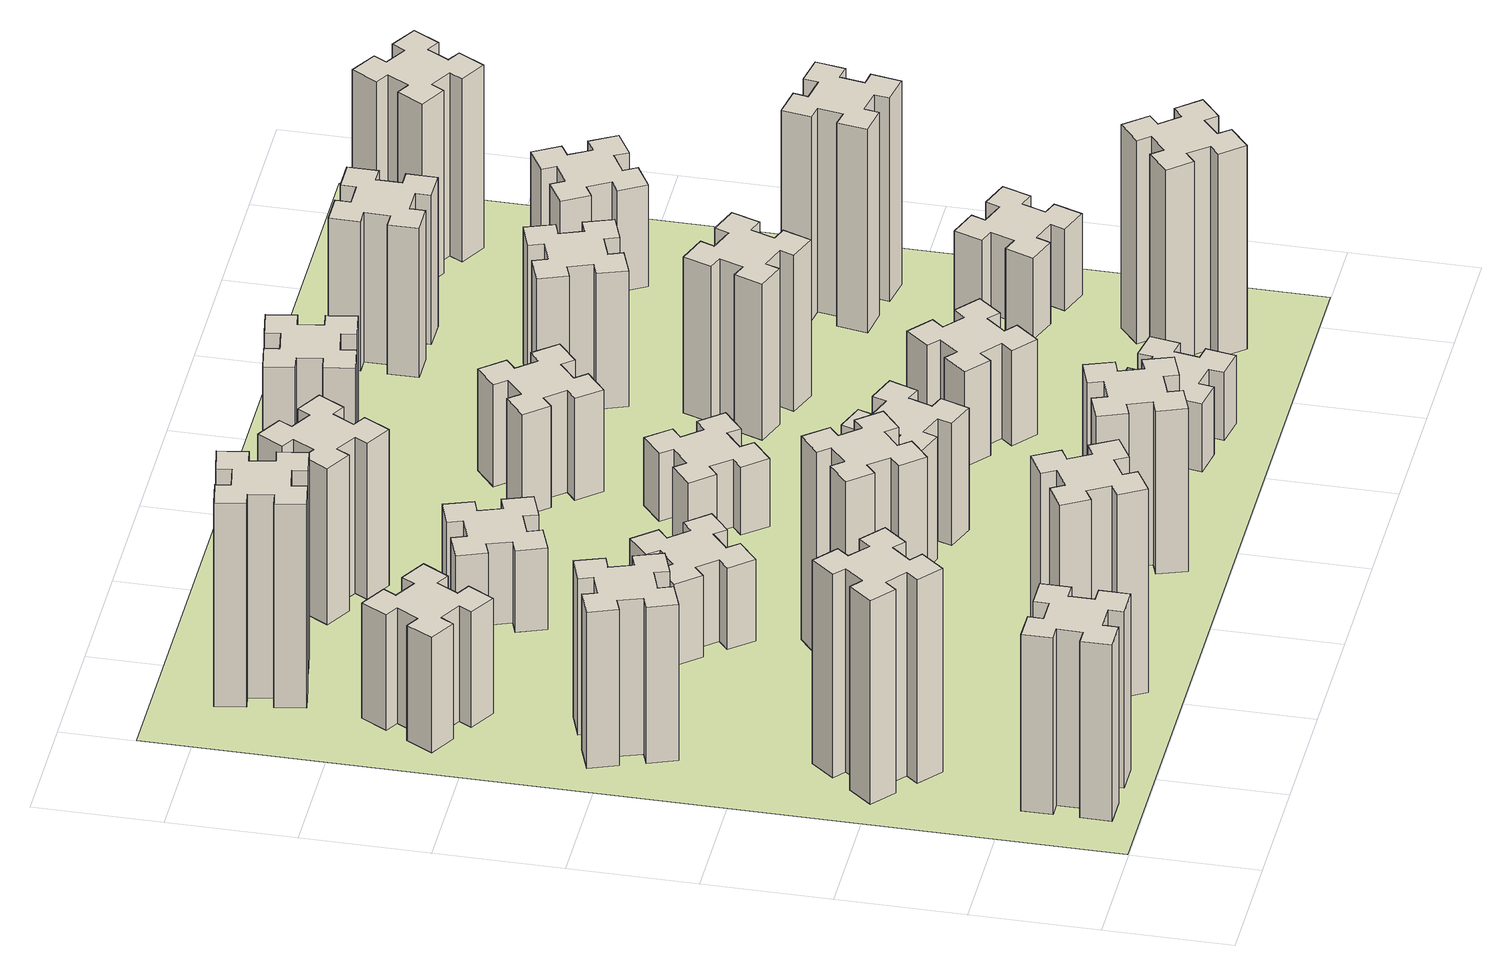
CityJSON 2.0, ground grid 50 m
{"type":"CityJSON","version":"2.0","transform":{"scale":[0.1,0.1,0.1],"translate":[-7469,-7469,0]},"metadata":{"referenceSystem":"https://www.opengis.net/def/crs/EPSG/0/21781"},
"CityObjects":{
"building1":{"type":"Building","attributes":{"class":"1000","function":"1000","usage":"1000","yearOfConstruction":2016,"roofType":"1000","measuredHeight":78,"storeysAboveGround":30,"storeysBelowGround":0},"geometry":[{"type":"Solid","lod":"1","boundaries":[[[[0,1,2,3,4,5,6,7,8,9,10,11,12,13,14,15,16,17,18,19]],[[17,16,20,21]],[[16,15,22,20]],[[15,14,23,22]],[[14,13,24,23]],[[13,12,25,24]],[[12,11,26,25]],[[11,10,27,26]],[[10,9,28,27]],[[9,8,29,28]],[[8,7,30,29]],[[7,6,31,30]],[[6,5,32,31]],[[5,4,33,32]],[[4,3,34,33]],[[3,2,35,34]],[[2,1,36,35]],[[1,0,37,36]],[[0,19,38,37]],[[19,18,39,38]],[[18,17,21,39]],[[24,25,26,27,28,29,30,31,32,33,34,35,36,37,38,39,21,20,22,23]]]]}]},
"building2":{"type":"Building","attributes":{"class":"1000","function":"1000","usage":"1000","yearOfConstruction":2016,"roofType":"1000","measuredHeight":90,"storeysAboveGround":30,"storeysBelowGround":0},"geometry":[{"type":"Solid","lod":"1","boundaries":[[[[40,41,42,43,44,45,46,47,48,49,50,51,52,53,54,55,56,57,58,59]],[[57,56,60,61]],[[56,55,62,60]],[[55,54,63,62]],[[54,53,64,63]],[[53,52,65,64]],[[52,51,66,65]],[[51,50,67,66]],[[50,49,68,67]],[[49,48,69,68]],[[48,47,70,69]],[[47,46,71,70]],[[46,45,72,71]],[[45,44,73,72]],[[44,43,74,73]],[[43,42,75,74]],[[42,41,76,75]],[[41,40,77,76]],[[40,59,78,77]],[[59,58,79,78]],[[58,57,61,79]],[[64,65,66,67,68,69,70,71,72,73,74,75,76,77,78,79,61,60,62,63]]]]}]},
"building3":{"type":"Building","attributes":{"class":"1000","function":"1000","usage":"1000","yearOfConstruction":2016,"roofType":"1000","measuredHeight":69,"storeysAboveGround":30,"storeysBelowGround":0},"geometry":[{"type":"Solid","lod":"1","boundaries":[[[[80,81,82,83,84,85,86,87,88,89,90,91,92,93,94,95,96,97,98,99]],[[97,96,100,101]],[[96,95,102,100]],[[95,94,103,102]],[[94,93,104,103]],[[93,92,105,104]],[[92,91,106,105]],[[91,90,107,106]],[[90,89,108,107]],[[89,88,109,108]],[[88,87,110,109]],[[87,86,111,110]],[[86,85,112,111]],[[85,84,113,112]],[[84,83,114,113]],[[83,82,115,114]],[[82,81,116,115]],[[81,80,117,116]],[[80,99,118,117]],[[99,98,119,118]],[[98,97,101,119]],[[104,105,106,107,108,109,110,111,112,113,114,115,116,117,118,119,101,100,102,103]]]]}]},
"building4":{"type":"Building","attributes":{"class":"1000","function":"1000","usage":"1000","yearOfConstruction":2016,"roofType":"1000","measuredHeight":51,"storeysAboveGround":30,"storeysBelowGround":0},"geometry":[{"type":"Solid","lod":"1","boundaries":[[[[120,121,122,123,124,125,126,127,128,129,130,131,132,133,134,135,136,137,138,139]],[[137,136,140,141]],[[136,135,142,140]],[[135,134,143,142]],[[134,133,144,143]],[[133,132,145,144]],[[132,131,146,145]],[[131,130,147,146]],[[130,129,148,147]],[[129,128,149,148]],[[128,127,150,149]],[[127,126,151,150]],[[126,125,152,151]],[[125,124,153,152]],[[124,123,154,153]],[[123,122,155,154]],[[122,121,156,155]],[[121,120,157,156]],[[120,139,158,157]],[[139,138,159,158]],[[138,137,141,159]],[[144,145,146,147,148,149,150,151,152,153,154,155,156,157,158,159,141,140,142,143]]]]}]},
"building5":{"type":"Building","attributes":{"class":"1000","function":"1000","usage":"1000","yearOfConstruction":2016,"roofType":"1000","measuredHeight":90,"storeysAboveGround":30,"storeysBelowGround":0},"geometry":[{"type":"Solid","lod":"1","boundaries":[[[[160,161,162,163,164,165,166,167,168,169,170,171,172,173,174,175,176,177,178,179]],[[177,176,180,181]],[[176,175,182,180]],[[175,174,183,182]],[[174,173,184,183]],[[173,172,185,184]],[[172,171,186,185]],[[171,170,187,186]],[[170,169,188,187]],[[169,168,189,188]],[[168,167,190,189]],[[167,166,191,190]],[[166,165,192,191]],[[165,164,193,192]],[[164,163,194,193]],[[163,162,195,194]],[[162,161,196,195]],[[161,160,197,196]],[[160,179,198,197]],[[179,178,199,198]],[[178,177,181,199]],[[184,185,186,187,188,189,190,191,192,193,194,195,196,197,198,199,181,180,182,183]]]]}]},
"building6":{"type":"Building","attributes":{"class":"1000","function":"1000","usage":"1000","yearOfConstruction":2016,"roofType":"1000","measuredHeight":90,"storeysAboveGround":30,"storeysBelowGround":0},"geometry":[{"type":"Solid","lod":"1","boundaries":[[[[200,201,202,203,204,205,206,207,208,209,210,211,212,213,214,215,216,217,218,219]],[[217,216,220,221]],[[216,215,222,220]],[[215,214,223,222]],[[214,213,224,223]],[[213,212,225,224]],[[212,211,226,225]],[[211,210,227,226]],[[210,209,228,227]],[[209,208,229,228]],[[208,207,230,229]],[[207,206,231,230]],[[206,205,232,231]],[[205,204,233,232]],[[204,203,234,233]],[[203,202,235,234]],[[202,201,236,235]],[[201,200,237,236]],[[200,219,238,237]],[[219,218,239,238]],[[218,217,221,239]],[[224,225,226,227,228,229,230,231,232,233,234,235,236,237,238,239,221,220,222,223]]]]}]},
"building7":{"type":"Building","attributes":{"class":"1000","function":"1000","usage":"1000","yearOfConstruction":2016,"roofType":"1000","measuredHeight":90,"storeysAboveGround":30,"storeysBelowGround":0},"geometry":[{"type":"Solid","lod":"1","boundaries":[[[[240,241,242,243,244,245,246,247,248,249,250,251,252,253,254,255,256,257,258,259]],[[257,256,260,261]],[[256,255,262,260]],[[255,254,263,262]],[[254,253,264,263]],[[253,252,265,264]],[[252,251,266,265]],[[251,250,267,266]],[[250,249,268,267]],[[249,248,269,268]],[[248,247,270,269]],[[247,246,271,270]],[[246,245,272,271]],[[245,244,273,272]],[[244,243,274,273]],[[243,242,275,274]],[[242,241,276,275]],[[241,240,277,276]],[[240,259,278,277]],[[259,258,279,278]],[[258,257,261,279]],[[264,265,266,267,268,269,270,271,272,273,274,275,276,277,278,279,261,260,262,263]]]]}]},
"building8":{"type":"Building","attributes":{"class":"1000","function":"1000","usage":"1000","yearOfConstruction":2016,"roofType":"1000","measuredHeight":36,"storeysAboveGround":30,"storeysBelowGround":0},"geometry":[{"type":"Solid","lod":"1","boundaries":[[[[280,281,282,283,284,285,286,287,288,289,290,291,292,293,294,295,296,297,298,299]],[[297,296,300,301]],[[296,295,302,300]],[[295,294,303,302]],[[294,293,304,303]],[[293,292,305,304]],[[292,291,306,305]],[[291,290,307,306]],[[290,289,308,307]],[[289,288,309,308]],[[288,287,310,309]],[[287,286,311,310]],[[286,285,312,311]],[[285,284,313,312]],[[284,283,314,313]],[[283,282,315,314]],[[282,281,316,315]],[[281,280,317,316]],[[280,299,318,317]],[[299,298,319,318]],[[298,297,301,319]],[[304,305,306,307,308,309,310,311,312,313,314,315,316,317,318,319,301,300,302,303]]]]}]},
"building9":{"type":"Building","attributes":{"class":"1000","function":"1000","usage":"1000","yearOfConstruction":2016,"roofType":"1000","measuredHeight":36,"storeysAboveGround":30,"storeysBelowGround":0},"geometry":[{"type":"Solid","lod":"1","boundaries":[[[[320,321,322,323,324,325,326,327,328,329,330,331,332,333,334,335,336,337,338,339]],[[337,336,340,341]],[[336,335,342,340]],[[335,334,343,342]],[[334,333,344,343]],[[333,332,345,344]],[[332,331,346,345]],[[331,330,347,346]],[[330,329,348,347]],[[329,328,349,348]],[[328,327,350,349]],[[327,326,351,350]],[[326,325,352,351]],[[325,324,353,352]],[[324,323,354,353]],[[323,322,355,354]],[[322,321,356,355]],[[321,320,357,356]],[[320,339,358,357]],[[339,338,359,358]],[[338,337,341,359]],[[344,345,346,347,348,349,350,351,352,353,354,355,356,357,358,359,341,340,342,343]]]]}]},
"building10":{"type":"Building","attributes":{"class":"1000","function":"1000","usage":"1000","yearOfConstruction":2016,"roofType":"1000","measuredHeight":72,"storeysAboveGround":30,"storeysBelowGround":0},"geometry":[{"type":"Solid","lod":"1","boundaries":[[[[360,361,362,363,364,365,366,367,368,369,370,371,372,373,374,375,376,377,378,379]],[[377,376,380,381]],[[376,375,382,380]],[[375,374,383,382]],[[374,373,384,383]],[[373,372,385,384]],[[372,371,386,385]],[[371,370,387,386]],[[370,369,388,387]],[[369,368,389,388]],[[368,367,390,389]],[[367,366,391,390]],[[366,365,392,391]],[[365,364,393,392]],[[364,363,394,393]],[[363,362,395,394]],[[362,361,396,395]],[[361,360,397,396]],[[360,379,398,397]],[[379,378,399,398]],[[378,377,381,399]],[[384,385,386,387,388,389,390,391,392,393,394,395,396,397,398,399,381,380,382,383]]]]}]},
"building11":{"type":"Building","attributes":{"class":"1000","function":"1000","usage":"1000","yearOfConstruction":2016,"roofType":"1000","measuredHeight":69,"storeysAboveGround":30,"storeysBelowGround":0},"geometry":[{"type":"Solid","lod":"1","boundaries":[[[[400,401,402,403,404,405,406,407,408,409,410,411,412,413,414,415,416,417,418,419]],[[417,416,420,421]],[[416,415,422,420]],[[415,414,423,422]],[[414,413,424,423]],[[413,412,425,424]],[[412,411,426,425]],[[411,410,427,426]],[[410,409,428,427]],[[409,408,429,428]],[[408,407,430,429]],[[407,406,431,430]],[[406,405,432,431]],[[405,404,433,432]],[[404,403,434,433]],[[403,402,435,434]],[[402,401,436,435]],[[401,400,437,436]],[[400,419,438,437]],[[419,418,439,438]],[[418,417,421,439]],[[424,425,426,427,428,429,430,431,432,433,434,435,436,437,438,439,421,420,422,423]]]]}]},
"building12":{"type":"Building","attributes":{"class":"1000","function":"1000","usage":"1000","yearOfConstruction":2016,"roofType":"1000","measuredHeight":54,"storeysAboveGround":30,"storeysBelowGround":0},"geometry":[{"type":"Solid","lod":"1","boundaries":[[[[440,441,442,443,444,445,446,447,448,449,450,451,452,453,454,455,456,457,458,459]],[[457,456,460,461]],[[456,455,462,460]],[[455,454,463,462]],[[454,453,464,463]],[[453,452,465,464]],[[452,451,466,465]],[[451,450,467,466]],[[450,449,468,467]],[[449,448,469,468]],[[448,447,470,469]],[[447,446,471,470]],[[446,445,472,471]],[[445,444,473,472]],[[444,443,474,473]],[[443,442,475,474]],[[442,441,476,475]],[[441,440,477,476]],[[440,459,478,477]],[[459,458,479,478]],[[458,457,461,479]],[[464,465,466,467,468,469,470,471,472,473,474,475,476,477,478,479,461,460,462,463]]]]}]},
"building13":{"type":"Building","attributes":{"class":"1000","function":"1000","usage":"1000","yearOfConstruction":2016,"roofType":"1000","measuredHeight":30,"storeysAboveGround":30,"storeysBelowGround":0},"geometry":[{"type":"Solid","lod":"1","boundaries":[[[[480,481,482,483,484,485,486,487,488,489,490,491,492,493,494,495,496,497,498,499]],[[497,496,500,501]],[[496,495,502,500]],[[495,494,503,502]],[[494,493,504,503]],[[493,492,505,504]],[[492,491,506,505]],[[491,490,507,506]],[[490,489,508,507]],[[489,488,509,508]],[[488,487,510,509]],[[487,486,511,510]],[[486,485,512,511]],[[485,484,513,512]],[[484,483,514,513]],[[483,482,515,514]],[[482,481,516,515]],[[481,480,517,516]],[[480,499,518,517]],[[499,498,519,518]],[[498,497,501,519]],[[504,505,506,507,508,509,510,511,512,513,514,515,516,517,518,519,501,500,502,503]]]]}]},
"building14":{"type":"Building","attributes":{"class":"1000","function":"1000","usage":"1000","yearOfConstruction":2016,"roofType":"1000","measuredHeight":45,"storeysAboveGround":30,"storeysBelowGround":0},"geometry":[{"type":"Solid","lod":"1","boundaries":[[[[520,521,522,523,524,525,526,527,528,529,530,531,532,533,534,535,536,537,538,539]],[[537,536,540,541]],[[536,535,542,540]],[[535,534,543,542]],[[534,533,544,543]],[[533,532,545,544]],[[532,531,546,545]],[[531,530,547,546]],[[530,529,548,547]],[[529,528,549,548]],[[528,527,550,549]],[[527,526,551,550]],[[526,525,552,551]],[[525,524,553,552]],[[524,523,554,553]],[[523,522,555,554]],[[522,521,556,555]],[[521,520,557,556]],[[520,539,558,557]],[[539,538,559,558]],[[538,537,541,559]],[[544,545,546,547,548,549,550,551,552,553,554,555,556,557,558,559,541,540,542,543]]]]}]},
"building15":{"type":"Building","attributes":{"class":"1000","function":"1000","usage":"1000","yearOfConstruction":2016,"roofType":"1000","measuredHeight":30,"storeysAboveGround":30,"storeysBelowGround":0},"geometry":[{"type":"Solid","lod":"1","boundaries":[[[[560,561,562,563,564,565,566,567,568,569,570,571,572,573,574,575,576,577,578,579]],[[577,576,580,581]],[[576,575,582,580]],[[575,574,583,582]],[[574,573,584,583]],[[573,572,585,584]],[[572,571,586,585]],[[571,570,587,586]],[[570,569,588,587]],[[569,568,589,588]],[[568,567,590,589]],[[567,566,591,590]],[[566,565,592,591]],[[565,564,593,592]],[[564,563,594,593]],[[563,562,595,594]],[[562,561,596,595]],[[561,560,597,596]],[[560,579,598,597]],[[579,578,599,598]],[[578,577,581,599]],[[584,585,586,587,588,589,590,591,592,593,594,595,596,597,598,599,581,580,582,583]]]]}]},
"building16":{"type":"Building","attributes":{"class":"1000","function":"1000","usage":"1000","yearOfConstruction":2016,"roofType":"1000","measuredHeight":57,"storeysAboveGround":30,"storeysBelowGround":0},"geometry":[{"type":"Solid","lod":"1","boundaries":[[[[600,601,602,603,604,605,606,607,608,609,610,611,612,613,614,615,616,617,618,619]],[[617,616,620,621]],[[616,615,622,620]],[[615,614,623,622]],[[614,613,624,623]],[[613,612,625,624]],[[612,611,626,625]],[[611,610,627,626]],[[610,609,628,627]],[[609,608,629,628]],[[608,607,630,629]],[[607,606,631,630]],[[606,605,632,631]],[[605,604,633,632]],[[604,603,634,633]],[[603,602,635,634]],[[602,601,636,635]],[[601,600,637,636]],[[600,619,638,637]],[[619,618,639,638]],[[618,617,621,639]],[[624,625,626,627,628,629,630,631,632,633,634,635,636,637,638,639,621,620,622,623]]]]}]},
"building17":{"type":"Building","attributes":{"class":"1000","function":"1000","usage":"1000","yearOfConstruction":2016,"roofType":"1000","measuredHeight":42,"storeysAboveGround":30,"storeysBelowGround":0},"geometry":[{"type":"Solid","lod":"1","boundaries":[[[[640,641,642,643,644,645,646,647,648,649,650,651,652,653,654,655,656,657,658,659]],[[657,656,660,661]],[[656,655,662,660]],[[655,654,663,662]],[[654,653,664,663]],[[653,652,665,664]],[[652,651,666,665]],[[651,650,667,666]],[[650,649,668,667]],[[649,648,669,668]],[[648,647,670,669]],[[647,646,671,670]],[[646,645,672,671]],[[645,644,673,672]],[[644,643,674,673]],[[643,642,675,674]],[[642,641,676,675]],[[641,640,677,676]],[[640,659,678,677]],[[659,658,679,678]],[[658,657,661,679]],[[664,665,666,667,668,669,670,671,672,673,674,675,676,677,678,679,661,660,662,663]]]]}]},
"building18":{"type":"Building","attributes":{"class":"1000","function":"1000","usage":"1000","yearOfConstruction":2016,"roofType":"1000","measuredHeight":69,"storeysAboveGround":30,"storeysBelowGround":0},"geometry":[{"type":"Solid","lod":"1","boundaries":[[[[680,681,682,683,684,685,686,687,688,689,690,691,692,693,694,695,696,697,698,699]],[[697,696,700,701]],[[696,695,702,700]],[[695,694,703,702]],[[694,693,704,703]],[[693,692,705,704]],[[692,691,706,705]],[[691,690,707,706]],[[690,689,708,707]],[[689,688,709,708]],[[688,687,710,709]],[[687,686,711,710]],[[686,685,712,711]],[[685,684,713,712]],[[684,683,714,713]],[[683,682,715,714]],[[682,681,716,715]],[[681,680,717,716]],[[680,699,718,717]],[[699,698,719,718]],[[698,697,701,719]],[[704,705,706,707,708,709,710,711,712,713,714,715,716,717,718,719,701,700,702,703]]]]}]},
"building19":{"type":"Building","attributes":{"class":"1000","function":"1000","usage":"1000","yearOfConstruction":2016,"roofType":"1000","measuredHeight":60,"storeysAboveGround":30,"storeysBelowGround":0},"geometry":[{"type":"Solid","lod":"1","boundaries":[[[[720,721,722,723,724,725,726,727,728,729,730,731,732,733,734,735,736,737,738,739]],[[737,736,740,741]],[[736,735,742,740]],[[735,734,743,742]],[[734,733,744,743]],[[733,732,745,744]],[[732,731,746,745]],[[731,730,747,746]],[[730,729,748,747]],[[729,728,749,748]],[[728,727,750,749]],[[727,726,751,750]],[[726,725,752,751]],[[725,724,753,752]],[[724,723,754,753]],[[723,722,755,754]],[[722,721,756,755]],[[721,720,757,756]],[[720,739,758,757]],[[739,738,759,758]],[[738,737,741,759]],[[744,745,746,747,748,749,750,751,752,753,754,755,756,757,758,759,741,740,742,743]]]]}]},
"building20":{"type":"Building","attributes":{"class":"1000","function":"1000","usage":"1000","yearOfConstruction":2016,"roofType":"1000","measuredHeight":90,"storeysAboveGround":30,"storeysBelowGround":0},"geometry":[{"type":"Solid","lod":"1","boundaries":[[[[760,761,762,763,764,765,766,767,768,769,770,771,772,773,774,775,776,777,778,779]],[[777,776,780,781]],[[776,775,782,780]],[[775,774,783,782]],[[774,773,784,783]],[[773,772,785,784]],[[772,771,786,785]],[[771,770,787,786]],[[770,769,788,787]],[[769,768,789,788]],[[768,767,790,789]],[[767,766,791,790]],[[766,765,792,791]],[[765,764,793,792]],[[764,763,794,793]],[[763,762,795,794]],[[762,761,796,795]],[[761,760,797,796]],[[760,779,798,797]],[[779,778,799,798]],[[778,777,781,799]],[[784,785,786,787,788,789,790,791,792,793,794,795,796,797,798,799,781,780,782,783]]]]}]},
"building21":{"type":"Building","attributes":{"class":"1000","function":"1000","usage":"1000","yearOfConstruction":2016,"roofType":"1000","measuredHeight":66,"storeysAboveGround":30,"storeysBelowGround":0},"geometry":[{"type":"Solid","lod":"1","boundaries":[[[[800,801,802,803,804,805,806,807,808,809,810,811,812,813,814,815,816,817,818,819]],[[817,816,820,821]],[[816,815,822,820]],[[815,814,823,822]],[[814,813,824,823]],[[813,812,825,824]],[[812,811,826,825]],[[811,810,827,826]],[[810,809,828,827]],[[809,808,829,828]],[[808,807,830,829]],[[807,806,831,830]],[[806,805,832,831]],[[805,804,833,832]],[[804,803,834,833]],[[803,802,835,834]],[[802,801,836,835]],[[801,800,837,836]],[[800,819,838,837]],[[819,818,839,838]],[[818,817,821,839]],[[824,825,826,827,828,829,830,831,832,833,834,835,836,837,838,839,821,820,822,823]]]]}]},
"building22":{"type":"Building","attributes":{"class":"1000","function":"1000","usage":"1000","yearOfConstruction":2016,"roofType":"1000","measuredHeight":36,"storeysAboveGround":30,"storeysBelowGround":0},"geometry":[{"type":"Solid","lod":"1","boundaries":[[[[840,841,842,843,844,845,846,847,848,849,850,851,852,853,854,855,856,857,858,859]],[[857,856,860,861]],[[856,855,862,860]],[[855,854,863,862]],[[854,853,864,863]],[[853,852,865,864]],[[852,851,866,865]],[[851,850,867,866]],[[850,849,868,867]],[[849,848,869,868]],[[848,847,870,869]],[[847,846,871,870]],[[846,845,872,871]],[[845,844,873,872]],[[844,843,874,873]],[[843,842,875,874]],[[842,841,876,875]],[[841,840,877,876]],[[840,859,878,877]],[[859,858,879,878]],[[858,857,861,879]],[[864,865,866,867,868,869,870,871,872,873,874,875,876,877,878,879,861,860,862,863]]]]}]},
"building23":{"type":"Building","attributes":{"class":"1000","function":"1000","usage":"1000","yearOfConstruction":2016,"roofType":"1000","measuredHeight":90,"storeysAboveGround":30,"storeysBelowGround":0},"geometry":[{"type":"Solid","lod":"1","boundaries":[[[[880,881,882,883,884,885,886,887,888,889,890,891,892,893,894,895,896,897,898,899]],[[897,896,900,901]],[[896,895,902,900]],[[895,894,903,902]],[[894,893,904,903]],[[893,892,905,904]],[[892,891,906,905]],[[891,890,907,906]],[[890,889,908,907]],[[889,888,909,908]],[[888,887,910,909]],[[887,886,911,910]],[[886,885,912,911]],[[885,884,913,912]],[[884,883,914,913]],[[883,882,915,914]],[[882,881,916,915]],[[881,880,917,916]],[[880,899,918,917]],[[899,898,919,918]],[[898,897,901,919]],[[904,905,906,907,908,909,910,911,912,913,914,915,916,917,918,919,901,900,902,903]]]]}]},
"building24":{"type":"Building","attributes":{"class":"1000","function":"1000","usage":"1000","yearOfConstruction":2016,"roofType":"1000","measuredHeight":45,"storeysAboveGround":30,"storeysBelowGround":0},"geometry":[{"type":"Solid","lod":"1","boundaries":[[[[920,921,922,923,924,925,926,927,928,929,930,931,932,933,934,935,936,937,938,939]],[[937,936,940,941]],[[936,935,942,940]],[[935,934,943,942]],[[934,933,944,943]],[[933,932,945,944]],[[932,931,946,945]],[[931,930,947,946]],[[930,929,948,947]],[[929,928,949,948]],[[928,927,950,949]],[[927,926,951,950]],[[926,925,952,951]],[[925,924,953,952]],[[924,923,954,953]],[[923,922,955,954]],[[922,921,956,955]],[[921,920,957,956]],[[920,939,958,957]],[[939,938,959,958]],[[938,937,941,959]],[[944,945,946,947,948,949,950,951,952,953,954,955,956,957,958,959,941,940,942,943]]]]}]},
"building25":{"type":"Building","attributes":{"class":"1000","function":"1000","usage":"1000","yearOfConstruction":2016,"roofType":"1000","measuredHeight":81,"storeysAboveGround":30,"storeysBelowGround":0},"geometry":[{"type":"Solid","lod":"1","boundaries":[[[[960,961,962,963,964,965,966,967,968,969,970,971,972,973,974,975,976,977,978,979]],[[977,976,980,981]],[[976,975,982,980]],[[975,974,983,982]],[[974,973,984,983]],[[973,972,985,984]],[[972,971,986,985]],[[971,970,987,986]],[[970,969,988,987]],[[969,968,989,988]],[[968,967,990,989]],[[967,966,991,990]],[[966,965,992,991]],[[965,964,993,992]],[[964,963,994,993]],[[963,962,995,994]],[[962,961,996,995]],[[961,960,997,996]],[[960,979,998,997]],[[979,978,999,998]],[[978,977,981,999]],[[984,985,986,987,988,989,990,991,992,993,994,995,996,997,998,999,981,980,982,983]]]]}]},
"landuse1":{"type":"LandUse","attributes":{"name":"plot1","function":"1010"},"geometry":[{"type":"MultiSurface","lod":"1","boundaries":[[[1000,1001,1002,1003]]]}]}
},
"vertices":[
[265,325,0],[265,225,0],[205,225,0],[205,105,0],[325,105,0],[325,165,0],[425,165,0],[425,105,0],[545,105,0],[545,225,0],[485,225,0],[485,325,0],[545,325,0],[545,445,0],[425,445,0],[425,385,0],[325,385,0],[325,445,0],[205,445,0],[205,325,0],[325,385,780],[325,445,780],[425,385,780],[425,445,780],[545,445,780],[545,325,780],[485,325,780],[485,225,780],[545,225,780],[545,105,780],[425,105,780],[425,165,780],[325,165,780],[325,105,780],[205,105,780],[205,225,780],[265,225,780],[265,325,780],[205,325,780],[205,445,780],
[484,1067,0],[408,1132,0],[446,1178,0],[354,1255,0],[277,1163,0],[323,1124,0],[259,1048,0],[213,1086,0],[136,994,0],[228,917,0],[266,963,0],[343,899,0],[304,853,0],[396,776,0],[473,868,0],[427,906,0],[492,983,0],[538,944,0],[615,1036,0],[523,1113,0],[492,983,900],[538,944,900],[427,906,900],[473,868,900],[396,776,900],[304,853,900],[343,899,900],[266,963,900],[228,917,900],[136,994,900],[213,1086,900],[259,1048,900],[323,1124,900],[277,1163,900],[354,1255,900],[446,1178,900],[408,1132,900],[484,1067,900],[523,1113,900],[615,1036,900],
[366,1835,0],[460,1869,0],[480,1813,0],[593,1854,0],[552,1967,0],[496,1946,0],[462,2040,0],[518,2060,0],[477,2173,0],[364,2132,0],[385,2076,0],[291,2042,0],[270,2098,0],[157,2057,0],[199,1944,0],[255,1965,0],[289,1871,0],[233,1850,0],[274,1737,0],[387,1779,0],[289,1871,690],[233,1850,690],[255,1965,690],[199,1944,690],[157,2057,690],[270,2098,690],[291,2042,690],[385,2076,690],[364,2132,690],[477,2173,690],[518,2060,690],[462,2040,690],[496,1946,690],[552,1967,690],[593,1854,690],[480,1813,690],[460,1869,690],[366,1835,690],[387,1779,690],[274,1737,690],
[277,2625,0],[364,2575,0],[334,2523,0],[438,2463,0],[498,2567,0],[446,2597,0],[496,2684,0],[548,2654,0],[608,2758,0],[504,2818,0],[474,2766,0],[387,2816,0],[417,2868,0],[313,2928,0],[253,2824,0],[305,2794,0],[255,2707,0],[203,2737,0],[143,2633,0],[247,2573,0],[255,2707,510],[203,2737,510],[305,2794,510],[253,2824,510],[313,2928,510],[417,2868,510],[387,2816,510],[474,2766,510],[504,2818,510],[608,2758,510],[548,2654,510],[496,2684,510],[446,2597,510],[498,2567,510],[438,2463,510],[334,2523,510],[364,2575,510],[277,2625,510],[247,2573,510],[143,2633,510],
[1127,255,0],[1214,305,0],[1244,253,0],[1348,313,0],[1288,417,0],[1236,387,0],[1186,474,0],[1238,504,0],[1178,608,0],[1074,548,0],[1104,496,0],[1017,446,0],[987,498,0],[883,438,0],[943,334,0],[995,364,0],[1045,277,0],[993,247,0],[1053,143,0],[1157,203,0],[1045,277,900],[993,247,900],[995,364,900],[943,334,900],[883,438,900],[987,498,900],[1017,446,900],[1104,496,900],[1074,548,900],[1178,608,900],[1238,504,900],[1186,474,900],[1236,387,900],[1288,417,900],[1348,313,900],[1244,253,900],[1214,305,900],[1127,255,900],[1157,203,900],[1053,143,900],
[592,3305,0],[575,3404,0],[634,3414,0],[613,3532,0],[495,3511,0],[505,3452,0],[407,3435,0],[397,3494,0],[278,3473,0],[299,3355,0],[358,3365,0],[376,3267,0],[317,3257,0],[337,3138,0],[456,3159,0],[445,3218,0],[544,3236,0],[554,3177,0],[672,3197,0],[651,3316,0],[544,3236,900],[554,3177,900],[445,3218,900],[456,3159,900],[337,3138,900],[317,3257,900],[376,3267,900],[358,3365,900],[299,3355,900],[278,3473,900],[397,3494,900],[407,3435,900],[505,3452,900],[495,3511,900],[613,3532,900],[634,3414,900],[575,3404,900],[592,3305,900],[651,3316,900],[672,3197,900],
[1083,1332,0],[1006,1267,0],[968,1313,0],[876,1236,0],[953,1144,0],[999,1183,0],[1063,1106,0],[1017,1068,0],[1094,976,0],[1186,1053,0],[1148,1099,0],[1224,1163,0],[1263,1117,0],[1355,1194,0],[1278,1286,0],[1232,1248,0],[1167,1324,0],[1213,1363,0],[1136,1455,0],[1044,1378,0],[1167,1324,900],[1213,1363,900],[1232,1248,900],[1278,1286,900],[1355,1194,900],[1263,1117,900],[1224,1163,900],[1148,1099,900],[1186,1053,900],[1094,976,900],[1017,1068,900],[1063,1106,900],[999,1183,900],[953,1144,900],[876,1236,900],[968,1313,900],[1006,1267,900],[1083,1332,900],[1044,1378,900],[1136,1455,900],
[1083,1972,0],[1006,1907,0],[968,1953,0],[876,1876,0],[953,1784,0],[999,1823,0],[1063,1746,0],[1017,1708,0],[1094,1616,0],[1186,1693,0],[1148,1739,0],[1224,1803,0],[1263,1757,0],[1355,1834,0],[1278,1926,0],[1232,1888,0],[1167,1964,0],[1213,2003,0],[1136,2095,0],[1044,2018,0],[1167,1964,360],[1213,2003,360],[1232,1888,360],[1278,1926,360],[1355,1834,360],[1263,1757,360],[1224,1803,360],[1148,1739,360],[1186,1693,360],[1094,1616,360],[1017,1708,360],[1063,1746,360],[999,1823,360],[953,1784,360],[876,1876,360],[968,1953,360],[1006,1907,360],[1083,1972,360],[1044,2018,360],[1136,2095,360],
[1125,2716,0],[1031,2682,0],[1010,2738,0],[897,2697,0],[939,2584,0],[995,2605,0],[1029,2511,0],[973,2490,0],[1014,2377,0],[1127,2419,0],[1106,2475,0],[1200,2509,0],[1220,2453,0],[1333,2494,0],[1292,2607,0],[1236,2586,0],[1202,2680,0],[1258,2700,0],[1217,2813,0],[1104,2772,0],[1202,2680,360],[1258,2700,360],[1236,2586,360],[1292,2607,360],[1333,2494,360],[1220,2453,360],[1200,2509,360],[1106,2475,360],[1127,2419,360],[1014,2377,360],[973,2490,360],[1029,2511,360],[995,2605,360],[939,2584,360],[897,2697,360],[1010,2738,360],[1031,2682,360],[1125,2716,360],[1104,2772,360],[1217,2813,360],
[1965,496,0],[1871,462,0],[1850,518,0],[1737,477,0],[1779,364,0],[1835,385,0],[1869,291,0],[1813,270,0],[1854,157,0],[1967,199,0],[1946,255,0],[2040,289,0],[2060,233,0],[2173,274,0],[2132,387,0],[2076,366,0],[2042,460,0],[2098,480,0],[2057,593,0],[1944,552,0],[2042,460,720],[2098,480,720],[2076,366,720],[2132,387,720],[2173,274,720],[2060,233,720],[2040,289,720],[1946,255,720],[1967,199,720],[1854,157,720],[1813,270,720],[1869,291,720],[1835,385,720],[1779,364,720],[1737,477,720],[1850,518,720],[1871,462,720],[1965,496,720],[1944,552,720],[2057,593,720],
[1186,3137,0],[1236,3224,0],[1288,3194,0],[1348,3298,0],[1244,3358,0],[1214,3306,0],[1127,3356,0],[1157,3408,0],[1053,3468,0],[993,3364,0],[1045,3334,0],[995,3247,0],[943,3277,0],[883,3173,0],[987,3113,0],[1017,3165,0],[1104,3115,0],[1074,3063,0],[1178,3003,0],[1238,3107,0],[1104,3115,690],[1074,3063,690],[1017,3165,690],[987,3113,690],[883,3173,690],[943,3277,690],[995,3247,690],[1045,3334,690],[993,3364,690],[1053,3468,690],[1157,3408,690],[1127,3356,690],[1214,3306,690],[1244,3358,690],[1348,3298,690],[1288,3194,690],[1236,3224,690],[1186,3137,690],[1238,3107,690],[1178,3003,690],
[1769,1300,0],[1735,1206,0],[1679,1227,0],[1637,1114,0],[1750,1073,0],[1771,1129,0],[1865,1095,0],[1844,1039,0],[1957,997,0],[1998,1110,0],[1942,1131,0],[1976,1225,0],[2032,1204,0],[2073,1317,0],[1960,1358,0],[1940,1302,0],[1846,1336,0],[1867,1392,0],[1754,1433,0],[1713,1320,0],[1846,1336,540],[1867,1392,540],[1940,1302,540],[1960,1358,540],[2073,1317,540],[2032,1204,540],[1976,1225,540],[1942,1131,540],[1998,1110,540],[1957,997,540],[1844,1039,540],[1865,1095,540],[1771,1129,540],[1750,1073,540],[1637,1114,540],[1679,1227,540],[1735,1206,540],[1769,1300,540],[1713,1320,540],[1754,1433,540],
[1972,1988,0],[1907,2064,0],[1953,2103,0],[1876,2195,0],[1784,2118,0],[1823,2072,0],[1746,2007,0],[1708,2053,0],[1616,1976,0],[1693,1884,0],[1739,1923,0],[1803,1846,0],[1757,1808,0],[1834,1716,0],[1926,1793,0],[1888,1839,0],[1964,1903,0],[2003,1857,0],[2095,1934,0],[2018,2026,0],[1964,1903,300],[2003,1857,300],[1888,1839,300],[1926,1793,300],[1834,1716,300],[1757,1808,300],[1803,1846,300],[1739,1923,300],[1693,1884,300],[1616,1976,300],[1708,2053,300],[1746,2007,300],[1823,2072,300],[1784,2118,300],[1876,2195,300],[1953,2103,300],[1907,2064,300],[1972,1988,300],[2018,2026,300],[2095,1934,300],
[1988,2479,0],[2064,2543,0],[2103,2497,0],[2195,2574,0],[2118,2666,0],[2072,2628,0],[2007,2704,0],[2053,2743,0],[1976,2835,0],[1884,2758,0],[1923,2712,0],[1846,2647,0],[1808,2693,0],[1716,2616,0],[1793,2524,0],[1839,2563,0],[1903,2486,0],[1857,2448,0],[1934,2356,0],[2026,2433,0],[1903,2486,450],[1857,2448,450],[1839,2563,450],[1793,2524,450],[1716,2616,450],[1808,2693,450],[1846,2647,450],[1923,2712,450],[1884,2758,450],[1976,2835,450],[2053,2743,450],[2007,2704,450],[2072,2628,450],[2118,2666,450],[2195,2574,450],[2103,2497,450],[2064,2543,450],[1988,2479,450],[2026,2433,450],[1934,2356,450],
[2596,444,0],[2578,345,0],[2519,356,0],[2498,237,0],[2617,217,0],[2627,276,0],[2725,258,0],[2715,199,0],[2833,178,0],[2854,297,0],[2795,307,0],[2812,405,0],[2871,395,0],[2892,513,0],[2774,534,0],[2764,475,0],[2665,492,0],[2676,551,0],[2557,572,0],[2537,454,0],[2665,492,300],[2676,551,300],[2764,475,300],[2774,534,300],[2892,513,300],[2871,395,300],[2812,405,300],[2795,307,300],[2854,297,300],[2833,178,300],[2715,199,300],[2725,258,300],[2627,276,300],[2617,217,300],[2498,237,300],[2519,356,300],[2578,345,300],[2596,444,300],[2537,454,300],[2557,572,300],
[1738,3465,0],[1756,3367,0],[1697,3357,0],[1717,3238,0],[1836,3259,0],[1825,3318,0],[1924,3336,0],[1934,3277,0],[2052,3297,0],[2031,3416,0],[1972,3405,0],[1955,3504,0],[2014,3514,0],[1993,3632,0],[1875,3611,0],[1885,3552,0],[1787,3535,0],[1777,3594,0],[1658,3573,0],[1679,3455,0],[1787,3535,570],[1777,3594,570],[1885,3552,570],[1875,3611,570],[1993,3632,570],[2014,3514,570],[1955,3504,570],[1972,3405,570],[2031,3416,570],[2052,3297,570],[1934,3277,570],[1924,3336,570],[1825,3318,570],[1836,3259,570],[1717,3238,570],[1697,3357,570],[1756,3367,570],[1738,3465,570],[1679,3455,570],[1658,3573,570],
[2647,1006,0],[2712,1083,0],[2758,1044,0],[2835,1136,0],[2743,1213,0],[2704,1167,0],[2628,1232,0],[2666,1278,0],[2574,1355,0],[2497,1263,0],[2543,1224,0],[2479,1148,0],[2433,1186,0],[2356,1094,0],[2448,1017,0],[2486,1063,0],[2563,999,0],[2524,953,0],[2616,876,0],[2693,968,0],[2563,999,420],[2524,953,420],[2486,1063,420],[2448,1017,420],[2356,1094,420],[2433,1186,420],[2479,1148,420],[2543,1224,420],[2497,1263,420],[2574,1355,420],[2666,1278,420],[2628,1232,420],[2704,1167,420],[2743,1213,420],[2835,1136,420],[2758,1044,420],[2712,1083,420],[2647,1006,420],[2693,968,420],[2616,876,420],
[2682,1871,0],[2716,1965,0],[2772,1944,0],[2813,2057,0],[2700,2098,0],[2680,2042,0],[2586,2076,0],[2607,2132,0],[2494,2173,0],[2453,2060,0],[2509,2040,0],[2475,1946,0],[2419,1967,0],[2377,1854,0],[2490,1813,0],[2511,1869,0],[2605,1835,0],[2584,1779,0],[2697,1737,0],[2738,1850,0],[2605,1835,690],[2584,1779,690],[2511,1869,690],[2490,1813,690],[2377,1854,690],[2419,1967,690],[2475,1946,690],[2509,2040,690],[2453,2060,690],[2494,2173,690],[2607,2132,690],[2586,2076,690],[2680,2042,690],[2700,2098,690],[2813,2057,690],[2772,1944,690],[2716,1965,690],[2682,1871,690],[2738,1850,690],[2697,1737,690],
[2586,2475,0],[2680,2509,0],[2700,2453,0],[2813,2494,0],[2772,2607,0],[2716,2586,0],[2682,2680,0],[2738,2700,0],[2697,2813,0],[2584,2772,0],[2605,2716,0],[2511,2682,0],[2490,2738,0],[2377,2697,0],[2419,2584,0],[2475,2605,0],[2509,2511,0],[2453,2490,0],[2494,2377,0],[2607,2419,0],[2509,2511,600],[2453,2490,600],[2475,2605,600],[2419,2584,600],[2377,2697,600],[2490,2738,600],[2511,2682,600],[2605,2716,600],[2584,2772,600],[2697,2813,600],[2738,2700,600],[2682,2680,600],[2716,2586,600],[2772,2607,600],[2813,2494,600],[2700,2453,600],[2680,2509,600],[2586,2475,600],[2607,2419,600],[2494,2377,600],
[3368,359,0],[3444,423,0],[3483,377,0],[3575,454,0],[3498,546,0],[3452,508,0],[3387,584,0],[3433,623,0],[3356,715,0],[3264,638,0],[3303,592,0],[3226,527,0],[3188,573,0],[3096,496,0],[3173,404,0],[3219,443,0],[3283,366,0],[3237,328,0],[3314,236,0],[3406,313,0],[3283,366,900],[3237,328,900],[3219,443,900],[3173,404,900],[3096,496,900],[3188,573,900],[3226,527,900],[3303,592,900],[3264,638,900],[3356,715,900],[3433,623,900],[3387,584,900],[3452,508,900],[3498,546,900],[3575,454,900],[3483,377,900],[3444,423,900],[3368,359,900],[3406,313,900],[3314,236,900],
[2805,3285,0],[2805,3385,0],[2865,3385,0],[2865,3505,0],[2745,3505,0],[2745,3445,0],[2645,3445,0],[2645,3505,0],[2525,3505,0],[2525,3385,0],[2585,3385,0],[2585,3285,0],[2525,3285,0],[2525,3165,0],[2645,3165,0],[2645,3225,0],[2745,3225,0],[2745,3165,0],[2865,3165,0],[2865,3285,0],[2745,3225,660],[2745,3165,660],[2645,3225,660],[2645,3165,660],[2525,3165,660],[2525,3285,660],[2585,3285,660],[2585,3385,660],[2525,3385,660],[2525,3505,660],[2645,3505,660],[2645,3445,660],[2745,3445,660],[2745,3505,660],[2865,3505,660],[2865,3385,660],[2805,3385,660],[2805,3285,660],[2865,3285,660],[2865,3165,660],
[3351,1029,0],[3445,995,0],[3424,939,0],[3537,897,0],[3578,1010,0],[3522,1031,0],[3556,1125,0],[3612,1104,0],[3653,1217,0],[3540,1258,0],[3520,1202,0],[3426,1236,0],[3447,1292,0],[3334,1333,0],[3293,1220,0],[3349,1200,0],[3315,1106,0],[3259,1127,0],[3217,1014,0],[3330,973,0],[3315,1106,360],[3259,1127,360],[3349,1200,360],[3293,1220,360],[3334,1333,360],[3447,1292,360],[3426,1236,360],[3520,1202,360],[3540,1258,360],[3653,1217,360],[3612,1104,360],[3556,1125,360],[3522,1031,360],[3578,1010,360],[3537,897,360],[3424,939,360],[3445,995,360],[3351,1029,360],[3330,973,360],[3217,1014,360],
[3267,1656,0],[3365,1638,0],[3355,1579,0],[3473,1558,0],[3494,1677,0],[3435,1687,0],[3452,1785,0],[3511,1775,0],[3532,1893,0],[3414,1914,0],[3404,1855,0],[3305,1872,0],[3316,1931,0],[3197,1952,0],[3177,1834,0],[3236,1824,0],[3218,1725,0],[3159,1736,0],[3138,1617,0],[3257,1597,0],[3218,1725,900],[3159,1736,900],[3236,1824,900],[3177,1834,900],[3197,1952,900],[3316,1931,900],[3305,1872,900],[3404,1855,900],[3414,1914,900],[3532,1893,900],[3511,1775,900],[3452,1785,900],[3435,1687,900],[3494,1677,900],[3473,1558,900],[3355,1579,900],[3365,1638,900],[3267,1656,900],[3257,1597,900],[3138,1617,900],
[3456,2707,0],[3406,2794,0],[3458,2824,0],[3398,2928,0],[3294,2868,0],[3324,2816,0],[3237,2766,0],[3207,2818,0],[3103,2758,0],[3163,2654,0],[3215,2684,0],[3265,2597,0],[3213,2567,0],[3273,2463,0],[3377,2523,0],[3347,2575,0],[3434,2625,0],[3464,2573,0],[3568,2633,0],[3508,2737,0],[3434,2625,450],[3464,2573,450],[3347,2575,450],[3377,2523,450],[3273,2463,450],[3213,2567,450],[3265,2597,450],[3215,2684,450],[3163,2654,450],[3103,2758,450],[3207,2818,450],[3237,2766,450],[3324,2816,450],[3294,2868,450],[3398,2928,450],[3458,2824,450],[3406,2794,450],[3456,2707,450],[3508,2737,450],[3568,2633,450],
[3237,3265,0],[3324,3215,0],[3294,3163,0],[3398,3103,0],[3458,3207,0],[3406,3237,0],[3456,3324,0],[3508,3294,0],[3568,3398,0],[3464,3458,0],[3434,3406,0],[3347,3456,0],[3377,3508,0],[3273,3568,0],[3213,3464,0],[3265,3434,0],[3215,3347,0],[3163,3377,0],[3103,3273,0],[3207,3213,0],[3215,3347,810],[3163,3377,810],[3265,3434,810],[3213,3464,810],[3273,3568,810],[3377,3508,810],[3347,3456,810],[3434,3406,810],[3464,3458,810],[3568,3398,810],[3508,3294,810],[3456,3324,810],[3406,3237,810],[3458,3207,810],[3398,3103,810],[3294,3163,810],[3324,3215,810],[3237,3265,810],[3207,3213,810],[3103,3273,810],
[5,3705,0],[3705,3705,0],[3705,5,0],[5,5,0]
]}
